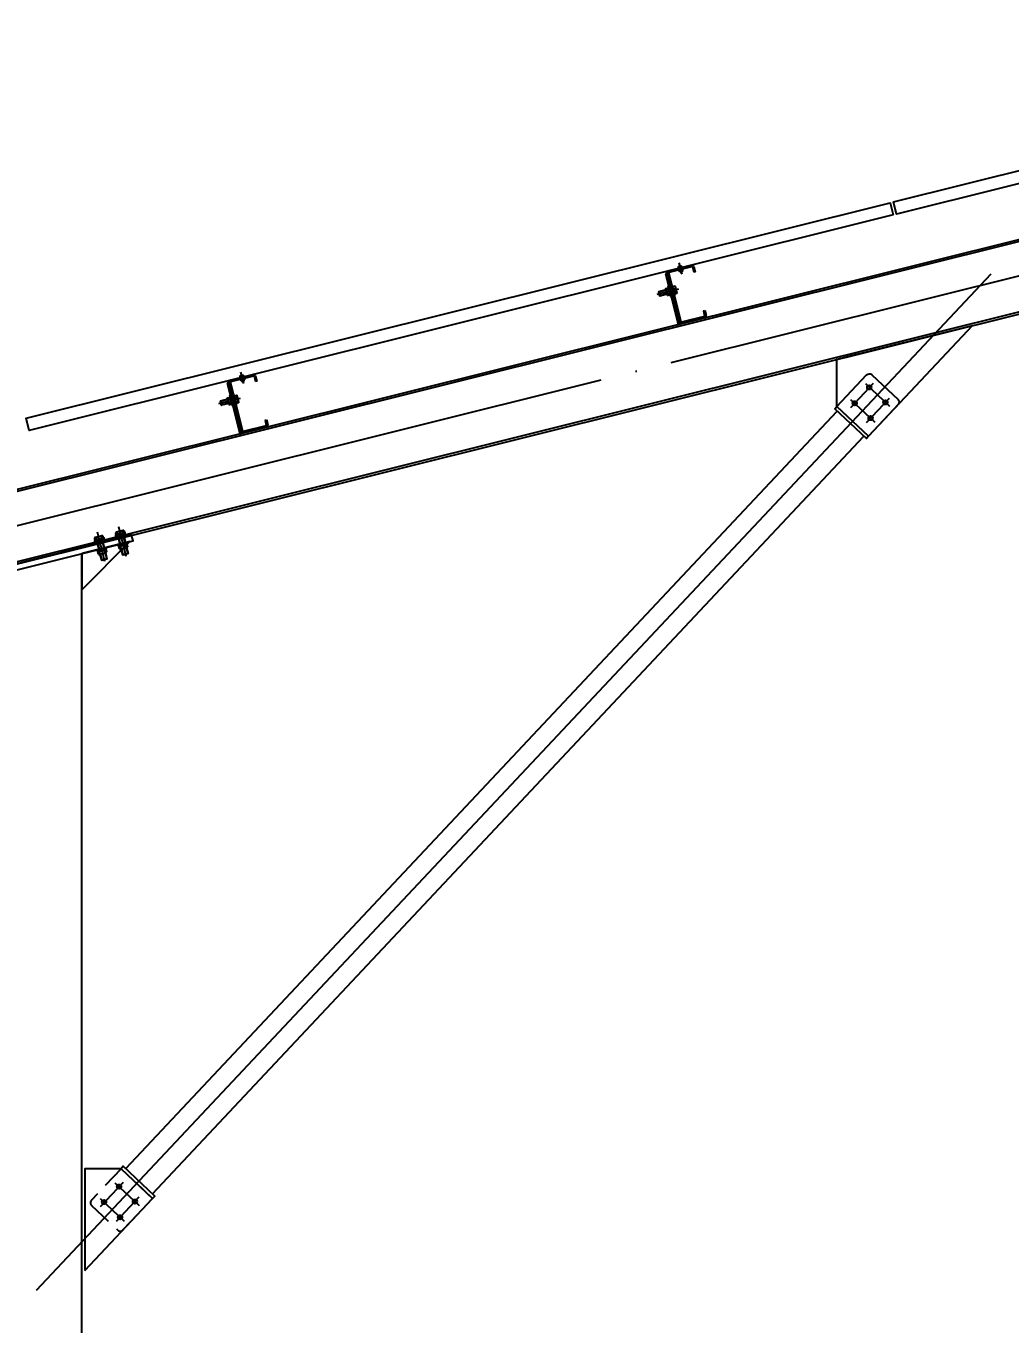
# Model space of a CAD drawing. Header units: millimetres. Extents: x 10297564 to 11610295, y -9287743 to -8409454.
# Drawn here: x 10882629 to 10885352, y -9250534 to -9246942 of the extents above; entities that cross this region are included whole.
import ezdxf

# ---------------------------------------------------------------- set-up
doc = ezdxf.new("R2010")
doc.units = ezdxf.units.MM
doc.header["$LTSCALE"] = 100
for name, pattern in [('CEN', [62, 60, -1, 0, -1]), ('CEN1', [22, 15, -3, 1, -3]), ('HIDDEN2', [4.7625, 3.175, -1.5875])]:
    doc.linetypes.add(name, pattern=pattern)
for name, color, linetype in [('0-TEXT', 7, 'Continuous'), ('BOLT', 210, 'Continuous'), ('CEN', 1, 'CEN1'), ('dim', 7, 'Continuous'), ('H형강', 3, 'Continuous'), ('module', 5, 'Continuous'), ('PLATE', 6, 'Continuous'), ('원형강관', 4, 'Continuous'), ('태양광', 255, 'Continuous')]:
    doc.layers.add(name, color=color, linetype=linetype)
doc.styles.add('돋음', font='Dotum.ttf')
doc.dimstyles.new('NDIM-150', dxfattribs={"dimscale": 75, "dimtxt": 3.5, "dimasz": 1, "dimexe": 2, "dimexo": 1, "dimgap": 1, "dimtad": 1, "dimdec": 0, "dimzin": 0, "dimdsep": 46, "dimtxsty": '돋음', "dimblk": 'dotk', "dimcen": 2, "dimdle": 2, "dimclrd": 4, "dimclre": 4, "dimclrt": 7, "dimadec": 0, "dimazin": 0, "dimtfac": 1, "dimtdec": 0, "dimtix": 1, "dimtmove": 2, "dimatfit": 3, "dimldrblk": 'DIMDOT', "dimfxl": 1, "dimtolj": 1, "dimtzin": 0, "dimlwd": -1, "dimlwe": -1, "dimarcsym": 0})

# ---------------------------------------------------------------- blocks, each defined once
blk = doc.blocks.new('A$C408A3C2D')
at = {"layer": '0-TEXT', "color": 1}
for p, q in [((0.9, 15.4), (0, 8.2)), ((2, 8), (0, 8.2)), ((1.9, 7.4), (0.9, 0)), ((1.9, 7.4), (3.9, 7.2)), ((2.9, 15.4), (2, 8)), ((2.9, 0), (3.9, 7.2))]:
    blk.add_line(p, q, dxfattribs=at)
for points in [[(2.9, 7.3), (2.9, 15.4), (0.9, 15.4)], [(0.9, 8.1), (0.9, 0), (2.9, 0)]]:
    blk.add_lwpolyline(points, dxfattribs=at)
blk = doc.blocks.new('M16-70L-1')
at = {"layer": 'BOLT', "color": 8}
for p, q in [((-50731.9, 395004), (-50729.8, 394998)), ((-50712, 395012.1), (-50730.1, 395005.5)), ((-50707.4, 395006.2), (-50729.8, 394998)), ((-50727.9, 395006.3), (-50725.5, 394999.6)), ((-50714.2, 395011.3), (-50711.8, 395004.6)), ((-50709.6, 395012.1), (-50707.4, 395006.2)), ((-50725.4, 394997.4), (-50716.8, 394973.9)), ((-50724.4, 394997.7), (-50715.8, 394974.2)), ((-50696.5, 394976.2), (-50718.9, 394968)), ((-50716, 394960), (-50718.9, 394968)), ((-50716.1, 394971.9, 0), (-50716.1, 394971.9, 0)), ((-50715.1, 394972.2, 0), (-50715.1, 394972.2, 0)), ((-50711.3, 394960.8), (-50714.5, 394969.6)), ((-50711.4, 395002.5), (-50702.8, 394979)), ((-50710.4, 395002.8), (-50701.8, 394979.3)), ((-50702.1, 394977, 0), (-50702.1, 394977, 0)), ((-50701.1, 394977.3, 0), (-50701.1, 394977.3, 0)), ((-50697.6, 394965.8), (-50700.8, 394974.6)), ((-50693.6, 394968.1), (-50696.5, 394976.2)), ((-50695.5, 394966.5), (-50713.5, 394960)), ((-50712, 394960.5, 0), (-50706.4, 394945.1)), ((-50711, 394960.9, 0), (-50705, 394944.4)), ((-50691.3, 394950.5), (-50706.4, 394945.1)), ((-50706.4, 394945.1), (-50705, 394944.4)), ((-50692, 394949.2), (-50705, 394944.4)), ((-50698, 394965.6, 0), (-50692, 394949.2)), ((-50697, 394966, 0), (-50691.3, 394950.5)), ((-50691.3, 394950.5), (-50692, 394949.2))]:
    blk.add_line(p, q, dxfattribs=at)
for points in [[(-50731.8, 394997.3), (-50731, 394995.3), (-50704.7, 395004.9), (-50705.5, 395006.9)], [(-50722.5, 394971.8), (-50721.8, 394969.8), (-50695.4, 394979.4), (-50696.2, 394981.4)]]:
    blk.add_lwpolyline(points, close=True, dxfattribs=at)
for centre, radius, start, end in [((-50728.8, 395002.2), 3.57, 71.1418, 150.2499), ((-50709.2, 394976.3), 34.6, 97.717, 122.2531), ((-50710.8, 395008.7), 3.57, 69.7253, 148.8334), ((-50696.7, 394969.9), 3.57, 251.1418, 330.2499), ((-50714.7, 394963.3), 3.57, 249.7253, 328.8334), ((-50716.3, 394995.8), 34.6, 277.717, 302.2531)]:
    blk.add_arc(centre, radius, start, end, dxfattribs=at)
at = {"layer": 'CEN'}
blk.add_line((-50725.7, 395021.7), (-50697, 394942.8, 0), dxfattribs=at)
at = {"layer": 'BOLT', "color": 8, "xscale": 1.333333333333333, "yscale": 1.333333333333333, "zscale": 1.333333333333333, "rotation": 289.9875833299714}
blk.add_blockref('A$C408A3C2D', (-50718.8, 394972.2), dxfattribs=at)
blk = doc.blocks.new('M12-50L-1')
at = {"layer": 'CEN', "color": 1, "extrusion": (3.14065e-05, -8.8997e-05, 1)}
blk.add_line((10603646.8, -9122705.5, 0), (10603588.9, -9122726.6, 0), dxfattribs=at)
at = {"layer": '태양광', "extrusion": (3.14065e-05, -8.8997e-05, 1)}
for p, q in [((10603630.5, -9122705.1, 0), (10603621.8, -9122708.2, 0)), ((10603626.3, -9122707.4, 0), (10603622.1, -9122708.9, 0)), ((10603626.7, -9122706.5, 0), (10603626.3, -9122707.4, 0)), ((10603626.3, -9122707.4, 0), (10603629.9, -9122717.3, 0)), ((10603613.6, -9122712, 0), (10603593.2, -9122719.4, 0)), ((10603593.2, -9122719.4, 0), (10603593.6, -9122718.5, 0)), ((10603593.2, -9122719.4, 0), (10603596.8, -9122729.4, 0)), ((10603613.4, -9122711.3, 0), (10603593.6, -9122718.5, 0)), ((10603593.6, -9122718.5, 0), (10603597.7, -9122729.8, 0)), ((10603617.2, -9122721.9, 0), (10603596.8, -9122729.4, 0)), ((10603596.8, -9122729.4, 0), (10603597.7, -9122729.8, 0)), ((10603617.5, -9122722.6, 0), (10603597.7, -9122729.8, 0)), ((10603629.9, -9122717.3, 0), (10603625.7, -9122718.9, 0)), ((10603634.6, -9122716.4, 0), (10603625.9, -9122719.5, 0)), ((10603629.9, -9122717.3, 0), (10603630.8, -9122717.7, 0))]:
    blk.add_line(p, q, dxfattribs=at)
at = {"layer": '태양광', "extrusion": (3.14065e-05, -8.8997e-05, 1), "elevation": 1132.1}
for points in [[(10603612.2, -9122708, -0.414214), (10603612.5, -9122707.3), (10603619.1, -9122704.9, -0.414214), (10603619.7, -9122705.2)], [(10603626.2, -9122723.1, -0.414214), (10603625.9, -9122723.7), (10603619.3, -9122726.1, -0.414214), (10603618.7, -9122725.8), (10603612.2, -9122708)], [(10603637.7, -9122698.7, 0.414214), (10603637.1, -9122698.4), (10603630.5, -9122700.8, 0.414214), (10603630.2, -9122701.4)], [(10603631.6, -9122705.2, 0.414214), (10603632.2, -9122705.5), (10603638.8, -9122703.1, 0.414214), (10603639.1, -9122702.4)], [(10603632.2, -9122705.5, 0.414214), (10603631.9, -9122706.1)], [(10603636.7, -9122719.3, 0.414214), (10603637.4, -9122719.6), (10603643.9, -9122717.2, 0.414214), (10603644.2, -9122716.5), (10603637.7, -9122698.7)], [(10603639.4, -9122703.4, 0.414214), (10603638.8, -9122703.1)], [(10603621.1, -9122709, -0.414214), (10603620.8, -9122709.6), (10603614.2, -9122712, -0.414214), (10603613.5, -9122711.7)], [(10603613.9, -9122712.7, -0.414214), (10603614.2, -9122712)], [(10603624.5, -9122718.4, -0.414214), (10603624.2, -9122719), (10603617.6, -9122721.4, -0.414214), (10603617, -9122721.1)], [(10603617.3, -9122722.1, -0.414214), (10603617.6, -9122721.4)], [(10603620.8, -9122709.6, -0.414214), (10603621.4, -9122709.9)], [(10603624.2, -9122719, -0.414214), (10603624.8, -9122719.3)], [(10603635, -9122714.6, 0.414214), (10603635.6, -9122714.9), (10603642.2, -9122712.5, 0.414214), (10603642.5, -9122711.8)], [(10603635.6, -9122714.9, 0.414214), (10603635.3, -9122715.5)], [(10603642.9, -9122712.8, 0.414214), (10603642.2, -9122712.5)]]:
    blk.add_lwpolyline(points, format="xyb", dxfattribs=at)
for points in [[(10603618.8, -9122699.7), (10603629, -9122727.9), (10603628.1, -9122728.3), (10603617.8, -9122700.1)], [(10603627.4, -9122696.6), (10603637.7, -9122724.8), (10603638.6, -9122724.4), (10603628.3, -9122696.2)]]:
    blk.add_lwpolyline(points, close=True, dxfattribs=at)
blk = doc.blocks.new('C-150X50X20X3.2T')
at = {"layer": '태양광', "color": 6, "extrusion": (3.24347e-05, -8.86228e-05, 1)}
for p, q in [((11610697.1, -9049722.2, -12.4), (11610758.1, -9049700, 0)), ((11610745.8, -9049858.8, -12.4), (11610697.9, -9049727.2, 0)), ((11610698.5, -9049725.9, -12.4), (11610759.6, -9049703.7, -12.4)), ((11610760.8, -9049704.3, 0), (11610766, -9049718.4, 0)), ((11610764.6, -9049702.9, 0), (11610769.7, -9049717, 0)), ((11610769.7, -9049717, 0), (11610766, -9049718.4, 0)), ((11610742, -9049860.1, -12.4), (11610694.1, -9049728.6, 0)), ((11610808.1, -9049837.1, -24.9), (11610747, -9049859.4, -24.9)), ((11610809.5, -9049840.9, -24.9), (11610748.4, -9049863.1, -24.9))]:
    blk.add_line(p, q, dxfattribs=at)
at = {"layer": '태양광', "color": 6}
for p, q in [((11610803.6, -9049821.8, -12.4), (11610807.3, -9049820.4, -12.4)), ((11610803.6, -9049821.8, -12.4), (11610808.7, -9049835.9, -12.4)), ((11610807.3, -9049820.4, -12.4), (11610812.5, -9049834.5, -12.4))]:
    blk.add_line(p, q, dxfattribs=at)
at = {"layer": '태양광', "color": 6, "extrusion": (3.24347e-05, -8.86228e-05, 1)}
for centre, radius, start, end in [((11610698.8, -9049726.8, 1166.2), 5, 110, 200), ((11610698.8, -9049726.8, 1166.2), 1, 110, 200), ((11610759.9, -9049704.6, 1166.2), 5, 20, 110), ((11610759.9, -9049704.6, 1166.2), 1, 20, 110), ((11610807.8, -9049836.1, 1153.7), 5, 290, 20), ((11610746.7, -9049858.4, 1153.7), 5, 200, 290), ((11610746.7, -9049858.4, 1153.7), 1, 200, 290), ((11610807.8, -9049836.1, 1153.7), 1, 290, 20)]:
    blk.add_arc(centre, radius, start, end, dxfattribs=at)
blk = doc.blocks.new('dotk')
blk.add_line((-3, 0), (3, 0))
at = {"const_width": 0.75}
blk.add_lwpolyline([(-0.375, 0, 1), (0.375, 0, 1)], format="xyb", close=True, dxfattribs=at)
blk = doc.blocks.new('*D1158')
at = {"layer": 'defpoints', "color": 0, "linetype": 'ByBlock', "ltscale": 1.8, "transparency": 16777216}
for p in [(10887420.7, -9246832.8), (10885029.9, -9247428.9), (10889607.5, -9249851), (10877828.3, -9251585.5), (10887420.7, -9251585.5)]:
    blk.add_point(p, dxfattribs=at)
at = {"layer": 'dim', "color": 4, "ltscale": 1.8, "transparency": 16777216}
for p, q in [((10887493.5, -9246814.7), (10889190.4, -9246391.6)), ((10887495.7, -9251585.5), (10889828.2, -9251585.5))]:
    blk.add_line(p, q, dxfattribs=at)
blk.add_arc((10868358.6, -9251585.6), 21319.6, 0.2017, 13.79844, dxfattribs=at)
at = {"layer": 'dim', "color": 4, "linetype": 'ByBlock', "ltscale": 1.8, "transparency": 16777216, "xscale": 75, "yscale": 75, "zscale": 75}
for p, rotation in [((10889044.9, -9246427.9), 103.8992199289938), ((10889678.2, -9251585.5), 270.1009154271266)]:
    blk.add_blockref('dotk', p, dxfattribs=dict(at, rotation=rotation))
at = {"layer": 'dim', "color": 7, "linetype": 'ByBlock', "ltscale": 1.8, "transparency": 16777216, "insert": (10889724, -9248962.2), "char_height": 262.5, "attachment_point": 5, "rotation": 277.0001, "style": '돋음'}
blk.add_mtext('\\A1;14°', dxfattribs=at)
blk = doc.blocks.new('DIMDOT')
blk.add_line((-1.5, 0), (1.5, 0))
blk.add_circle((0, 0), 0.75)

msp = doc.modelspace()

# ---------------------------------------------------------------- linework, layer by layer
at = {"layer": 'CEN', "linetype": 'CEN'}
for p, q in [((10878398.7, -9249373.4, 5.8), (10886997.1, -9247229.6, 5.8)), ((10882658.6, -9250440.5, -13.8), (10885299.9, -9247628.6, -13.8))]:
    msp.add_line(p, q, dxfattribs=at)
at = {"layer": 'CEN', "color": 1}
for p, q in [((10884436.1, -9247597.7, -13.8), (10884443.9, -9247629, -13.8)), ((10884436.1, -9247597.7, -13.8), (10884443.9, -9247629, -13.8)), ((10883223.2, -9247900.1, -13.8), (10883231, -9247931.4, -13.8))]:
    msp.add_line(p, q, dxfattribs=at)
at = {"layer": 'CEN'}
for p, q in [((10884911.7, -9247998.1, -27.5), (10884974.6, -9247931, -27.5)), ((10884952, -9247931.8, -27.5), (10885019.1, -9247994.7, -27.5)), ((10884910.9, -9247975.5, -27.5), (10884978, -9248038.5, -27.5)), ((10884955.4, -9248039.2, -27.5), (10885018.4, -9247972.1, -27.5)), ((10882897.8, -9250142.1, -13.8), (10882834.8, -9250209.2, -13.8)), ((10882875.2, -9250142.8, -13.8), (10882942.2, -9250205.8, -13.8)), ((10882834.1, -9250186.6, -13.8), (10882901.1, -9250249.5, -13.8)), ((10882941.5, -9250183.2, -13.8), (10882878.5, -9250250.3, -13.8))]:
    msp.add_line(p, q, dxfattribs=at)
at = {"layer": 'H형강'}
for p, q in [((10878375.1, -9249278.8, 5.8), (10886973.5, -9247135, 5.8)), ((10878376.5, -9249284.2, 5.8), (10886974.8, -9247140.3, 5.8)), ((10878422.2, -9249467.5, 5.8), (10887020.6, -9247323.7, 5.8)), ((10878423.5, -9249472.9, 5.8), (10887021.9, -9247329.1, 5.8))]:
    msp.add_line(p, q, dxfattribs=at)
at = {"layer": 'module', "color": 170, "elevation": -13.8}
for points in [[(10887429.2, -9246866.8), (10885038.3, -9247462.9), (10885029.9, -9247428.9), (10887420.7, -9246832.8)], [(10885028.6, -9247465.3), (10882637.8, -9248061.4), (10882629.4, -9248027.5), (10885020.2, -9247431.4)]]:
    msp.add_lwpolyline(points, close=True, dxfattribs=at)
at = {"layer": 'PLATE'}
for points, elevation in [([(10884960.8, -9248077.2), (10884873.4, -9247995.1), (10884873.4, -9247864.6), (10885248.3, -9247771.1), (10884960.8, -9248077.2)], -27.5), ([(10884960.8, -9248077.2), (10884954.7, -9248083.8), (10884867.2, -9248001.6), (10884873.4, -9247995.1), (10884960.8, -9248077.2)], -27.5), ([(10882783.8, -9248402.1), (10882783.8, -9248502.4), (10882917, -9248368.9), (10882783.8, -9248402.1)], -13.8), ([(10882979.8, -9250186.2), (10882986, -9250179.7), (10882898.5, -9250097.5), (10882892.3, -9250104.1), (10882979.8, -9250186.2)], -13.8), ([(10882792.3, -9250385.8), (10882979.8, -9250186.2), (10882892.3, -9250104.1), (10882792.3, -9250104.1), (10882792.3, -9250385.8)], -13.8)]:
    msp.add_lwpolyline(points, dxfattribs=dict(at, elevation=elevation))
at = {"layer": 'PLATE', "elevation": -27.5}
msp.add_lwpolyline([(10884873.4, -9247995.1), (10884955.5, -9247907.6, -0.414214), (10884969.6, -9247907.2), (10885042.5, -9247975.6, -0.414214), (10885043, -9247989.8), (10884960.8, -9248077.2)], format="xyb", close=True, dxfattribs=at)
msp.add_lwpolyline([(10882319.6, -9248501.4), (10882323.5, -9248516.9), (10882925.6, -9248366.8), (10882921.7, -9248351.2)], close=True, dxfattribs=at)
at = {"layer": 'PLATE', "linetype": 'HIDDEN2', "ltscale": 0.2, "elevation": -13.8}
msp.add_lwpolyline([(10882892.3, -9250104.1), (10882810.2, -9250191.6, 0.414214), (10882810.6, -9250205.7), (10882883.5, -9250274.2, 0.414214), (10882897.7, -9250273.7), (10882979.8, -9250186.2)], format="xyb", close=True, dxfattribs=at)
at = {"layer": 'PLATE'}
for centre in [(10884962.6, -9247942.5, -27.5), (10884922.6, -9247986.4, -27.5), (10885007.4, -9247983.8, -27.5), (10884966.3, -9248027.5, -27.5), (10882886.8, -9250153.8, -13.8), (10882845.4, -9250196.4, -13.8), (10882930.6, -9250194.9, -13.8), (10882889.5, -9250238.6, -13.8)]:
    msp.add_circle(centre, 6, dxfattribs=at)
at = {"layer": '원형강관'}
for p, q in [((10882905.2, -9250103.8, -13.8), (10884873.9, -9248007.9, -13.8)), ((10882979.3, -9250173.4, -13.8), (10884948, -9248077.5, -13.8)), ((10882783.8, -9251885.4, -13.8), (10882783.8, -9248402.1, -13.8))]:
    msp.add_line(p, q, dxfattribs=at)
at = {"layer": '태양광'}
for p, q in [((10884436.8, -9247612.9, -13.8), (10884437.5, -9247616, -13.8)), ((10884437.2, -9247614.8, -13.8), (10884437.7, -9247615.1, -13.8)), ((10884437.7, -9247615.1, -13.8), (10884442.8, -9247613.8, -13.8)), ((10884437.7, -9247615.1, -13.8), (10884437.9, -9247615.9, -13.8)), ((10884438.6, -9247620.4, -13.8), (10884439.4, -9247623.3, -13.8)), ((10884439, -9247620.3, -13.8), (10884439.8, -9247623.6, -13.8)), ((10884439.4, -9247623.3, -13.8), (10884445.2, -9247621.9, -13.8)), ((10884439.8, -9247623.6, -13.8), (10884439.4, -9247623.3, -13.8)), ((10884439.8, -9247623.6, -13.8), (10884444.9, -9247622.3, -13.8)), ((10884442.6, -9247611.4, -13.8), (10884443.4, -9247614.5, -13.8)), ((10884442.8, -9247613.8, -13.8), (10884443.1, -9247613.4, -13.8)), ((10884442.8, -9247613.8, -13.8), (10884443, -9247614.6, -13.8)), ((10884444.1, -9247619, -13.8), (10884444.9, -9247622.3, -13.8)), ((10884444.5, -9247618.9, -13.8), (10884445.2, -9247621.9, -13.8)), ((10884444.9, -9247622.3, -13.8), (10884445.2, -9247621.9, -13.8)), ((10883223.9, -9247915.3, -13.8), (10883224.7, -9247918.4, -13.8)), ((10883224.4, -9247917.2, -13.8), (10883224.8, -9247917.5, -13.8)), ((10883224.8, -9247917.5, -13.8), (10883229.9, -9247916.2, -13.8)), ((10883224.8, -9247917.5, -13.8), (10883225, -9247918.3, -13.8)), ((10883225.8, -9247922.8, -13.8), (10883226.5, -9247925.7, -13.8)), ((10883226.1, -9247922.7, -13.8), (10883226.9, -9247926, -13.8)), ((10883226.5, -9247925.7, -13.8), (10883232.3, -9247924.3, -13.8)), ((10883226.9, -9247926, -13.8), (10883226.5, -9247925.7, -13.8)), ((10883226.9, -9247926, -13.8), (10883232.1, -9247924.7, -13.8)), ((10883229.7, -9247913.8, -13.8), (10883230.5, -9247917, -13.8)), ((10883229.9, -9247916.2, -13.8), (10883230.2, -9247915.8, -13.8)), ((10883229.9, -9247916.2, -13.8), (10883230.2, -9247917, -13.8)), ((10883231.2, -9247921.4, -13.8), (10883232.1, -9247924.7, -13.8)), ((10883231.6, -9247921.3, -13.8), (10883232.3, -9247924.3, -13.8)), ((10883232.1, -9247924.7, -13.8), (10883232.3, -9247924.3, -13.8))]:
    msp.add_line(p, q, dxfattribs=at)
at = {"layer": '태양광', "elevation": -13.8}
for points in [[(10884432.4, -9247614), (10884447, -9247610.4), (10884446.8, -9247609.9), (10884432.3, -9247613.5), (10884432.4, -9247614)], [(10884433.2, -9247617.1), (10884447.7, -9247613.5), (10884447.8, -9247613.9), (10884433.3, -9247617.6), (10884433.2, -9247617.1)], [(10884443.2, -9247606.7), (10884434, -9247609), (10884434, -9247609), (10884433.9, -9247609), (10884433.9, -9247609), (10884433.9, -9247609), (10884433.9, -9247609), (10884433.8, -9247609.1), (10884433.8, -9247609.1), (10884433.8, -9247609.1), (10884433.8, -9247609.1), (10884433.8, -9247609.2), (10884433.8, -9247609.2), (10884433.8, -9247609.2), (10884433.8, -9247609.3), (10884434.6, -9247612.7), (10884434.7, -9247612.7), (10884434.7, -9247612.7), (10884434.7, -9247612.7), (10884434.7, -9247612.8), (10884434.7, -9247612.8), (10884434.8, -9247612.8), (10884434.8, -9247612.8), (10884434.8, -9247612.8), (10884434.8, -9247612.8), (10884434.9, -9247612.8), (10884434.9, -9247612.8), (10884434.9, -9247612.8)], [(10884446.1, -9247618.5), (10884436.9, -9247620.8), (10884436.9, -9247620.8), (10884436.9, -9247620.8), (10884436.8, -9247620.8), (10884436.8, -9247620.8), (10884436.8, -9247620.8), (10884436.8, -9247620.8), (10884436.7, -9247620.8), (10884436.7, -9247620.7), (10884436.7, -9247620.7), (10884436.7, -9247620.7), (10884436.6, -9247620.7), (10884436.6, -9247620.6), (10884436.6, -9247620.6), (10884435.8, -9247617.2), (10884435.8, -9247617.2), (10884435.8, -9247617.1), (10884435.8, -9247617.1), (10884435.8, -9247617.1), (10884435.8, -9247617.1), (10884435.8, -9247617), (10884435.8, -9247617), (10884435.8, -9247617), (10884435.9, -9247616.9), (10884435.9, -9247616.9), (10884435.9, -9247616.9), (10884436, -9247616.9)], [(10884436.9, -9247612.3), (10884436.9, -9247612.3), (10884436.9, -9247612.3), (10884437, -9247612.3), (10884437, -9247612.3), (10884437, -9247612.3), (10884437, -9247612.2), (10884437, -9247612.2), (10884437.1, -9247612.2), (10884437.1, -9247612.2), (10884437.1, -9247612.1), (10884437.1, -9247612.1), (10884437.1, -9247612.1), (10884437.1, -9247612), (10884436.2, -9247608.6), (10884436.2, -9247608.6), (10884436.2, -9247608.6), (10884436.2, -9247608.6), (10884436.2, -9247608.5), (10884436.1, -9247608.5), (10884436.1, -9247608.5), (10884436.1, -9247608.5), (10884436.1, -9247608.5), (10884436, -9247608.5), (10884436, -9247608.5), (10884436, -9247608.5), (10884435.9, -9247608.5), (10884435.9, -9247608.5)], [(10884436.4, -9247608.3), (10884436.4, -9247608.4), (10884436.3, -9247608.4), (10884436.3, -9247608.4), (10884436.3, -9247608.4), (10884436.3, -9247608.4), (10884436.3, -9247608.4), (10884436.2, -9247608.5), (10884436.2, -9247608.5), (10884436.2, -9247608.5), (10884436.2, -9247608.6), (10884436.2, -9247608.6), (10884436.2, -9247608.6), (10884436.2, -9247608.6)], [(10884437.1, -9247612), (10884437.1, -9247612.1), (10884437.1, -9247612.1), (10884437.1, -9247612.1), (10884437.1, -9247612.2), (10884437.1, -9247612.2), (10884437.2, -9247612.2), (10884437.2, -9247612.2), (10884437.2, -9247612.2), (10884437.3, -9247612.2), (10884437.3, -9247612.2), (10884437.3, -9247612.2), (10884437.3, -9247612.2), (10884437.4, -9247612.2)], [(10884437.9, -9247616.4), (10884437.9, -9247616.4), (10884438, -9247616.4), (10884438, -9247616.4), (10884438, -9247616.4), (10884438.1, -9247616.4), (10884438.1, -9247616.4), (10884438.1, -9247616.5), (10884438.1, -9247616.5), (10884438.2, -9247616.5), (10884438.2, -9247616.5), (10884438.2, -9247616.5), (10884438.2, -9247616.6), (10884438.2, -9247616.6), (10884439.1, -9247620), (10884439.1, -9247620), (10884439.1, -9247620.1), (10884439.1, -9247620.1), (10884439.1, -9247620.1), (10884439, -9247620.2), (10884439, -9247620.2), (10884439, -9247620.2), (10884439, -9247620.2), (10884439, -9247620.2), (10884439, -9247620.3), (10884438.9, -9247620.3), (10884438.9, -9247620.3), (10884438.9, -9247620.3)], [(10884438.2, -9247616.6), (10884438.2, -9247616.6), (10884438.2, -9247616.5), (10884438.2, -9247616.5), (10884438.2, -9247616.5), (10884438.2, -9247616.5), (10884438.2, -9247616.4), (10884438.2, -9247616.4), (10884438.3, -9247616.4), (10884438.3, -9247616.4), (10884438.3, -9247616.3), (10884438.3, -9247616.3), (10884438.4, -9247616.3), (10884438.4, -9247616.3)], [(10884439.4, -9247620.2), (10884439.3, -9247620.2), (10884439.3, -9247620.2), (10884439.3, -9247620.2), (10884439.2, -9247620.2), (10884439.2, -9247620.2), (10884439.2, -9247620.2), (10884439.2, -9247620.1), (10884439.1, -9247620.1), (10884439.1, -9247620.1), (10884439.1, -9247620.1), (10884439.1, -9247620.1), (10884439.1, -9247620), (10884439.1, -9247620)], [(10884441.7, -9247611.1), (10884441.8, -9247611.1), (10884441.8, -9247611.1), (10884441.8, -9247611.1), (10884441.8, -9247611.1), (10884441.9, -9247611.1), (10884441.9, -9247611), (10884441.9, -9247611), (10884441.9, -9247611), (10884441.9, -9247611), (10884441.9, -9247610.9), (10884441.9, -9247610.9), (10884441.9, -9247610.9), (10884441.9, -9247610.8), (10884441.1, -9247607.4), (10884441.1, -9247607.4), (10884441.1, -9247607.4), (10884441, -9247607.4), (10884441, -9247607.3), (10884441, -9247607.3), (10884441, -9247607.3), (10884440.9, -9247607.3), (10884440.9, -9247607.3), (10884440.9, -9247607.3), (10884440.9, -9247607.3), (10884440.8, -9247607.3), (10884440.8, -9247607.3), (10884440.8, -9247607.3)], [(10884441.3, -9247607.1), (10884441.2, -9247607.1), (10884441.2, -9247607.2), (10884441.2, -9247607.2), (10884441.2, -9247607.2), (10884441.1, -9247607.2), (10884441.1, -9247607.2), (10884441.1, -9247607.3), (10884441.1, -9247607.3), (10884441.1, -9247607.3), (10884441.1, -9247607.3), (10884441.1, -9247607.4), (10884441.1, -9247607.4), (10884441.1, -9247607.4)], [(10884441.9, -9247610.8), (10884441.9, -9247610.9), (10884441.9, -9247610.9), (10884442, -9247610.9), (10884442, -9247610.9), (10884442, -9247611), (10884442, -9247611), (10884442, -9247611), (10884442.1, -9247611), (10884442.1, -9247611), (10884442.1, -9247611), (10884442.2, -9247611), (10884442.2, -9247611), (10884442.2, -9247611)], [(10884442.8, -9247615.2), (10884442.8, -9247615.2), (10884442.8, -9247615.2), (10884442.8, -9247615.2), (10884442.9, -9247615.2), (10884442.9, -9247615.2), (10884442.9, -9247615.2), (10884443, -9247615.3), (10884443, -9247615.3), (10884443, -9247615.3), (10884443, -9247615.3), (10884443, -9247615.3), (10884443, -9247615.4), (10884443.1, -9247615.4), (10884443.9, -9247618.8), (10884443.9, -9247618.8), (10884443.9, -9247618.9), (10884443.9, -9247618.9), (10884443.9, -9247618.9), (10884443.9, -9247618.9), (10884443.9, -9247619), (10884443.9, -9247619), (10884443.8, -9247619), (10884443.8, -9247619), (10884443.8, -9247619.1), (10884443.8, -9247619.1), (10884443.8, -9247619.1), (10884443.7, -9247619.1)], [(10884443.1, -9247615.4), (10884443.1, -9247615.4), (10884443.1, -9247615.3), (10884443.1, -9247615.3), (10884443.1, -9247615.3), (10884443.1, -9247615.2), (10884443.1, -9247615.2), (10884443.1, -9247615.2), (10884443.1, -9247615.2), (10884443.1, -9247615.1), (10884443.2, -9247615.1), (10884443.2, -9247615.1), (10884443.2, -9247615.1), (10884443.2, -9247615.1)], [(10884444.2, -9247610.5), (10884444.2, -9247610.5), (10884444.2, -9247610.5), (10884444.2, -9247610.5), (10884444.3, -9247610.5), (10884444.3, -9247610.5), (10884444.3, -9247610.4), (10884444.3, -9247610.4), (10884444.3, -9247610.4), (10884444.3, -9247610.4), (10884444.4, -9247610.3), (10884444.4, -9247610.3), (10884444.4, -9247610.3), (10884444.3, -9247610.2), (10884443.5, -9247606.8), (10884443.5, -9247606.8), (10884443.5, -9247606.8), (10884443.5, -9247606.8), (10884443.4, -9247606.7), (10884443.4, -9247606.7), (10884443.4, -9247606.7), (10884443.4, -9247606.7), (10884443.3, -9247606.7), (10884443.3, -9247606.7), (10884443.3, -9247606.6), (10884443.3, -9247606.6), (10884443.2, -9247606.6), (10884443.2, -9247606.7)], [(10884444.2, -9247619), (10884444.2, -9247619), (10884444.1, -9247619), (10884444.1, -9247619), (10884444.1, -9247619), (10884444.1, -9247619), (10884444, -9247619), (10884444, -9247618.9), (10884444, -9247618.9), (10884444, -9247618.9), (10884443.9, -9247618.9), (10884443.9, -9247618.8), (10884443.9, -9247618.8), (10884443.9, -9247618.8)], [(10884445.2, -9247614.6), (10884445.2, -9247614.6), (10884445.2, -9247614.6), (10884445.3, -9247614.6), (10884445.3, -9247614.6), (10884445.3, -9247614.6), (10884445.4, -9247614.6), (10884445.4, -9247614.6), (10884445.4, -9247614.7), (10884445.4, -9247614.7), (10884445.4, -9247614.7), (10884445.5, -9247614.7), (10884445.5, -9247614.8), (10884445.5, -9247614.8), (10884446.3, -9247618.2), (10884446.3, -9247618.2), (10884446.3, -9247618.2), (10884446.3, -9247618.3), (10884446.3, -9247618.3), (10884446.3, -9247618.3), (10884446.3, -9247618.4), (10884446.3, -9247618.4), (10884446.3, -9247618.4), (10884446.3, -9247618.4), (10884446.2, -9247618.5), (10884446.2, -9247618.5), (10884446.2, -9247618.5), (10884446.1, -9247618.5)], [(10883230.3, -9247909.1), (10883221.1, -9247911.4), (10883221.1, -9247911.4), (10883221.1, -9247911.4), (10883221, -9247911.4), (10883221, -9247911.4), (10883221, -9247911.4), (10883221, -9247911.5), (10883220.9, -9247911.5), (10883220.9, -9247911.5), (10883220.9, -9247911.5), (10883220.9, -9247911.6), (10883220.9, -9247911.6), (10883220.9, -9247911.6), (10883220.9, -9247911.7), (10883221.8, -9247915.1), (10883221.8, -9247915.1), (10883221.8, -9247915.1), (10883221.8, -9247915.1), (10883221.8, -9247915.2), (10883221.9, -9247915.2), (10883221.9, -9247915.2), (10883221.9, -9247915.2), (10883221.9, -9247915.2), (10883222, -9247915.2), (10883222, -9247915.2), (10883222, -9247915.2), (10883222.1, -9247915.2)], [(10883224, -9247914.8), (10883224, -9247914.7), (10883224.1, -9247914.7), (10883224.1, -9247914.7), (10883224.1, -9247914.7), (10883224.1, -9247914.7), (10883224.2, -9247914.6), (10883224.2, -9247914.6), (10883224.2, -9247914.6), (10883224.2, -9247914.6), (10883224.2, -9247914.5), (10883224.2, -9247914.5), (10883224.2, -9247914.5), (10883224.2, -9247914.4), (10883223.4, -9247911.1), (10883223.3, -9247911), (10883223.3, -9247911), (10883223.3, -9247911), (10883223.3, -9247910.9), (10883223.3, -9247910.9), (10883223.3, -9247910.9), (10883223.2, -9247910.9), (10883223.2, -9247910.9), (10883223.2, -9247910.9), (10883223.1, -9247910.9), (10883223.1, -9247910.9), (10883223.1, -9247910.9), (10883223, -9247910.9)], [(10883223.5, -9247910.7), (10883223.5, -9247910.8), (10883223.5, -9247910.8), (10883223.5, -9247910.8), (10883223.4, -9247910.8), (10883223.4, -9247910.8), (10883223.4, -9247910.8), (10883223.4, -9247910.9), (10883223.4, -9247910.9), (10883223.4, -9247910.9), (10883223.3, -9247911), (10883223.3, -9247911), (10883223.3, -9247911), (10883223.4, -9247911.1)], [(10883228.9, -9247913.5), (10883228.9, -9247913.5), (10883228.9, -9247913.5), (10883229, -9247913.5), (10883229, -9247913.5), (10883229, -9247913.5), (10883229, -9247913.4), (10883229, -9247913.4), (10883229, -9247913.4), (10883229.1, -9247913.4), (10883229.1, -9247913.3), (10883229.1, -9247913.3), (10883229.1, -9247913.3), (10883229.1, -9247913.2), (10883228.2, -9247909.8), (10883228.2, -9247909.8), (10883228.2, -9247909.8), (10883228.2, -9247909.8), (10883228.1, -9247909.7), (10883228.1, -9247909.7), (10883228.1, -9247909.7), (10883228.1, -9247909.7), (10883228, -9247909.7), (10883228, -9247909.7), (10883228, -9247909.7), (10883228, -9247909.7), (10883227.9, -9247909.7), (10883227.9, -9247909.7)], [(10883228.4, -9247909.5), (10883228.4, -9247909.5), (10883228.3, -9247909.6), (10883228.3, -9247909.6), (10883228.3, -9247909.6), (10883228.3, -9247909.6), (10883228.2, -9247909.6), (10883228.2, -9247909.7), (10883228.2, -9247909.7), (10883228.2, -9247909.7), (10883228.2, -9247909.8), (10883228.2, -9247909.8), (10883228.2, -9247909.8), (10883228.2, -9247909.8)], [(10883231.3, -9247912.9), (10883231.3, -9247912.9), (10883231.4, -9247912.9), (10883231.4, -9247912.9), (10883231.4, -9247912.9), (10883231.4, -9247912.9), (10883231.4, -9247912.8), (10883231.5, -9247912.8), (10883231.5, -9247912.8), (10883231.5, -9247912.8), (10883231.5, -9247912.7), (10883231.5, -9247912.7), (10883231.5, -9247912.7), (10883231.5, -9247912.6), (10883230.6, -9247909.2), (10883230.6, -9247909.2), (10883230.6, -9247909.2), (10883230.6, -9247909.2), (10883230.6, -9247909.1), (10883230.6, -9247909.1), (10883230.5, -9247909.1), (10883230.5, -9247909.1), (10883230.5, -9247909.1), (10883230.4, -9247909.1), (10883230.4, -9247909), (10883230.4, -9247909), (10883230.4, -9247909), (10883230.3, -9247909.1)], [(10883219.5, -9247916.4), (10883234.1, -9247912.8), (10883234, -9247912.3), (10883219.4, -9247915.9), (10883219.5, -9247916.4)], [(10883220.3, -9247919.5), (10883234.9, -9247915.9), (10883235, -9247916.3), (10883220.4, -9247920), (10883220.3, -9247919.5)], [(10883233.3, -9247920.9), (10883224.1, -9247923.2), (10883224, -9247923.2), (10883224, -9247923.2), (10883224, -9247923.2), (10883223.9, -9247923.2), (10883223.9, -9247923.2), (10883223.9, -9247923.2), (10883223.9, -9247923.2), (10883223.8, -9247923.1), (10883223.8, -9247923.1), (10883223.8, -9247923.1), (10883223.8, -9247923.1), (10883223.8, -9247923), (10883223.8, -9247923), (10883222.9, -9247919.6), (10883222.9, -9247919.6), (10883222.9, -9247919.5), (10883222.9, -9247919.5), (10883222.9, -9247919.5), (10883222.9, -9247919.5), (10883222.9, -9247919.4), (10883223, -9247919.4), (10883223, -9247919.4), (10883223, -9247919.4), (10883223, -9247919.3), (10883223.1, -9247919.3), (10883223.1, -9247919.3)], [(10883224.2, -9247914.4), (10883224.2, -9247914.5), (10883224.2, -9247914.5), (10883224.2, -9247914.5), (10883224.3, -9247914.6), (10883224.3, -9247914.6), (10883224.3, -9247914.6), (10883224.3, -9247914.6), (10883224.4, -9247914.6), (10883224.4, -9247914.6), (10883224.4, -9247914.6), (10883224.4, -9247914.6), (10883224.5, -9247914.6), (10883224.5, -9247914.6)], [(10883225, -9247918.8), (10883225.1, -9247918.8), (10883225.1, -9247918.8), (10883225.1, -9247918.8), (10883225.2, -9247918.8), (10883225.2, -9247918.8), (10883225.2, -9247918.8), (10883225.2, -9247918.9), (10883225.3, -9247918.9), (10883225.3, -9247918.9), (10883225.3, -9247918.9), (10883225.3, -9247919), (10883225.3, -9247919), (10883225.3, -9247919), (10883226.2, -9247922.4), (10883226.2, -9247922.4), (10883226.2, -9247922.5), (10883226.2, -9247922.5), (10883226.2, -9247922.5), (10883226.2, -9247922.6), (10883226.2, -9247922.6), (10883226.1, -9247922.6), (10883226.1, -9247922.6), (10883226.1, -9247922.7), (10883226.1, -9247922.7), (10883226.1, -9247922.7), (10883226, -9247922.7), (10883226, -9247922.7)], [(10883225.3, -9247919), (10883225.3, -9247919), (10883225.3, -9247918.9), (10883225.3, -9247918.9), (10883225.3, -9247918.9), (10883225.3, -9247918.9), (10883225.4, -9247918.8), (10883225.4, -9247918.8), (10883225.4, -9247918.8), (10883225.4, -9247918.8), (10883225.4, -9247918.7), (10883225.5, -9247918.7), (10883225.5, -9247918.7), (10883225.5, -9247918.7)], [(10883226.5, -9247922.6), (10883226.5, -9247922.6), (10883226.4, -9247922.6), (10883226.4, -9247922.6), (10883226.4, -9247922.6), (10883226.3, -9247922.6), (10883226.3, -9247922.6), (10883226.3, -9247922.6), (10883226.3, -9247922.5), (10883226.2, -9247922.5), (10883226.2, -9247922.5), (10883226.2, -9247922.5), (10883226.2, -9247922.4), (10883226.2, -9247922.4)], [(10883229.1, -9247913.2), (10883229.1, -9247913.3), (10883229.1, -9247913.3), (10883229.1, -9247913.3), (10883229.1, -9247913.3), (10883229.1, -9247913.4), (10883229.2, -9247913.4), (10883229.2, -9247913.4), (10883229.2, -9247913.4), (10883229.2, -9247913.4), (10883229.3, -9247913.4), (10883229.3, -9247913.4), (10883229.3, -9247913.4), (10883229.4, -9247913.4)], [(10883229.9, -9247917.6), (10883229.9, -9247917.6), (10883229.9, -9247917.6), (10883230, -9247917.6), (10883230, -9247917.6), (10883230, -9247917.6), (10883230.1, -9247917.6), (10883230.1, -9247917.7), (10883230.1, -9247917.7), (10883230.1, -9247917.7), (10883230.2, -9247917.7), (10883230.2, -9247917.7), (10883230.2, -9247917.8), (10883230.2, -9247917.8), (10883231, -9247921.2), (10883231, -9247921.2), (10883231, -9247921.3), (10883231, -9247921.3), (10883231, -9247921.3), (10883231, -9247921.3), (10883231, -9247921.4), (10883231, -9247921.4), (10883231, -9247921.4), (10883231, -9247921.4), (10883230.9, -9247921.5), (10883230.9, -9247921.5), (10883230.9, -9247921.5), (10883230.9, -9247921.5)], [(10883230.2, -9247917.8), (10883230.2, -9247917.8), (10883230.2, -9247917.7), (10883230.2, -9247917.7), (10883230.2, -9247917.7), (10883230.2, -9247917.7), (10883230.2, -9247917.6), (10883230.2, -9247917.6), (10883230.2, -9247917.6), (10883230.3, -9247917.6), (10883230.3, -9247917.5), (10883230.3, -9247917.5), (10883230.3, -9247917.5), (10883230.4, -9247917.5)], [(10883231.3, -9247921.4), (10883231.3, -9247921.4), (10883231.3, -9247921.4), (10883231.2, -9247921.4), (10883231.2, -9247921.4), (10883231.2, -9247921.4), (10883231.2, -9247921.4), (10883231.1, -9247921.3), (10883231.1, -9247921.3), (10883231.1, -9247921.3), (10883231.1, -9247921.3), (10883231.1, -9247921.3), (10883231, -9247921.2), (10883231, -9247921.2)], [(10883232.3, -9247917), (10883232.3, -9247917), (10883232.4, -9247917), (10883232.4, -9247917), (10883232.4, -9247917), (10883232.5, -9247917), (10883232.5, -9247917), (10883232.5, -9247917), (10883232.5, -9247917.1), (10883232.6, -9247917.1), (10883232.6, -9247917.1), (10883232.6, -9247917.1), (10883232.6, -9247917.2), (10883232.6, -9247917.2), (10883233.5, -9247920.6), (10883233.5, -9247920.6), (10883233.5, -9247920.6), (10883233.5, -9247920.7), (10883233.5, -9247920.7), (10883233.5, -9247920.7), (10883233.4, -9247920.8), (10883233.4, -9247920.8), (10883233.4, -9247920.8), (10883233.4, -9247920.8), (10883233.4, -9247920.9), (10883233.3, -9247920.9), (10883233.3, -9247920.9), (10883233.3, -9247920.9)]]:
    msp.add_lwpolyline(points, dxfattribs=at)
at = {"layer": '태양광', "color": 3, "elevation": -18.6}
for points in [[(10884398.8, -9247628), (10884433.8, -9247768.2), (10884439.6, -9247766.8), (10884404.6, -9247626.5), (10884398.8, -9247628)], [(10883185.9, -9247930.4), (10883220.9, -9248070.6), (10883226.7, -9248069.2), (10883191.7, -9247928.9), (10883185.9, -9247930.4)]]:
    msp.add_lwpolyline(points, dxfattribs=at)

# ---------------------------------------------------------------- block references
at = {"layer": 'CEN', "linetype": 'CEN', "rotation": 353.9999999847292}
for p in [(283269.2, 966175.2, -13.8), (282056.3, 965872.7, -13.8)]:
    msp.add_blockref('C-150X50X20X3.2T', p, dxfattribs=at)
at = {"layer": 'CEN', "rotation": 353.9999999996497}
for p in [(10891983.5, -9646502, -27.5), (10892041.7, -9646487.5, -27.5)]:
    msp.add_blockref('M16-70L-1', p, dxfattribs=at)
at = {"layer": 'module', "linetype": 'CEN', "rotation": 353.9999999847292}
for p in [(1292458, 933442.7, -18.6), (1291245.2, 933140.3, -18.6)]:
    msp.add_blockref('M12-50L-1', p, dxfattribs=at)

# ---------------------------------------------------------------- dimensions: what is measured, and where the dimension line sits
at = {"layer": 'dim', "linetype": 'ByBlock', "ltscale": 1.8}
dim = msp.add_angular_dim_2l(base=(10889607.5, -9249851), line1=((10887420.7, -9251585.5, -13.8), (10877828.3, -9251585.5, -13.8)), line2=((10885029.9, -9247428.9, -13.8), (10887420.7, -9246832.8, -13.8)), dimstyle='NDIM-150', dxfattribs=at)
dim.commit()
dim.dimension.update_dxf_attribs({"geometry": '*D1158', "text_midpoint": (10889724, -9248962.2, -13.8)})

doc.saveas('drawing.dxf')
